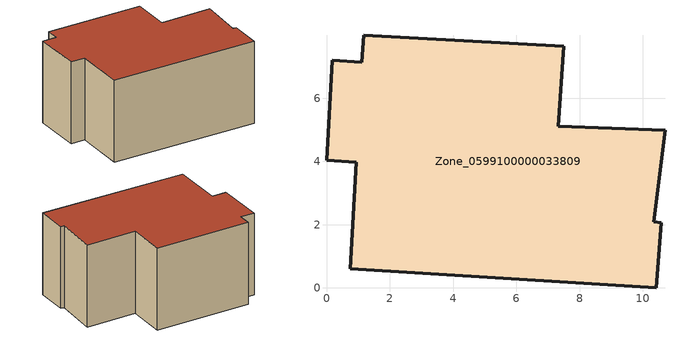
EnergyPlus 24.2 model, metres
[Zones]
Zone_0599100000033809
 floor ground (C_G): 7.33,5.12 10.7,4.98 10.35,2.09 10.58,2.06 10.43,0 0.75,0.61 0.94,3.97 0,4.03 0.18,7.19 1.12,7.14 1.17,7.99 7.5,7.63 z0.06
 wall outside (C_F): 1.12,7.14 0.18,7.19 0,4.03 0.94,3.97 0.75,0.61 10.43,0 10.58,2.06 10.35,2.09 10.7,4.98 7.33,5.12 7.5,7.63 1.17,7.99 1.12,7.14 z0.06:5.52
 roof outside (C_R): 10.58,2.06 10.35,2.09 10.7,4.98 7.33,5.12 7.5,7.63 1.17,7.99 1.12,7.14 0.18,7.19 0,4.03 0.94,3.97 0.75,0.61 10.43,0 z5.52
[BUILDING]
Pand.0599100000033809: North Axis=0; Terrain=City; Loads Convergence Tolerance Value=0.04; Temperature Convergence Tolerance Value=0.4; Solar Distribution=FullExterior; Maximum Number of Warmup Days=25; Minimum Number of Warmup Days=1
[Site:Location]
Rotterdam.The.Hague.AP_ZH_NLD Design_Conditions: Latitude=51.96; Longitude=4.45; Time Zone=1; Elevation=-4.5
[SITE:GROUNDTEMPERATURE:BUILDINGSURFACE]
18, 18, 18, 18, 18, 18, 18, 18, 18, 18, 18, 18
[MATERIAL] Thermal Absorptance=0.9; Solar Absorptance=0.7; Visible Absorptance=0.7
Name | Roughness | Thickness | Conductivity | Density | Specific Heat
G.D.1965 | MediumSmooth | 0.15 | 1 | 540 | 1210
F.D.1965 | Rough | 0.3 | 0.857143 | 1920 | 840
R.D.1965 | MediumRough | 0.2 | 0.08 | 1500 | 1000
[CONSTRUCTION]
C_G: G.D.1965
C_F: F.D.1965
C_R: R.D.1965
[ZONE]
Zone_0599100000033809: Type=1; Multiplier=1; Ceiling Height=Autocalculate; Volume=Autocalculate; Floor Area=autocalculate; Part of Total Floor Area=Yes
[ZONEINFILTRATION:DESIGNFLOWRATE]
Infil_Zone_0599100000033809: Zone or ZoneList or Space or SpaceList=Zone_0599100000033809; Schedule=AlwaysOn; Design Flow Rate Calculation Method=Flow/Area; Flow Rate per Floor Area=0.0042; Constant Term Coefficient=1; Temperature Term Coefficient=0; Velocity Term Coefficient=0; Velocity Squared Term Coefficient=0
[HVACTEMPLATE:ZONE:IDEALLOADSAIRSYSTEM]
Zone_0599100000033809: Maximum Heating Supply Air Temperature=50; Minimum Cooling Supply Air Temperature=13; Maximum Heating Supply Air Humidity Ratio=0.0156; Minimum Cooling Supply Air Humidity Ratio=0.0077; Heating Limit=NoLimit; Cooling Limit=NoLimit; Dehumidification Control Type=ConstantSensibleHeatRatio; Cooling Sensible Heat Ratio=0.7; Dehumidification Setpoint=60; Humidification Control Type=None; Humidification Setpoint=30; Outdoor Air Method=None; Outdoor Air Flow Rate per Person=0.00944; Outdoor Air Flow Rate per Zone Floor Area=0; Outdoor Air Flow Rate per Zone=0; Demand Controlled Ventilation Type=None; Outdoor Air Economizer Type=NoEconomizer; Heat Recovery Type=None; Sensible Heat Recovery Effectiveness=0.7; Latent Heat Recovery Effectiveness=0.65
[ZONECONTROL:THERMOSTAT]
ThermostatControl_Zone_0599100000033809: Zone or ZoneList=Zone_0599100000033809; Control Type Schedule=DualSetpointControlType; Control 1=Thermostat_Zone_0599100000033809; Temperature Difference Between Cutout And Setpoint=0
[THERMOSTATSETPOINT:DUALSETPOINT]
Thermostat_Zone_0599100000033809: Heating Setpoint Temperature Schedule=HeatingSetpoint_Zone_0599100000033809; Cooling Setpoint Temperature Schedule=CoolingSetpoint_Zone_0599100000033809
[SCHEDULE:COMPACT]
HeatingSetpoint_Zone_0599100000033809: Through: 12/31, For: AllDays, Until: 24:00, 21
CoolingSetpoint_Zone_0599100000033809: Through: 12/31, For: AllDays, Until: 24:00, 24
DualSetpointControlType: Through: 12/31, For: AllDays, Until: 24:00, 4
AlwaysOn: Through: 12/31, For: AllDays, Until: 24:00, 1
